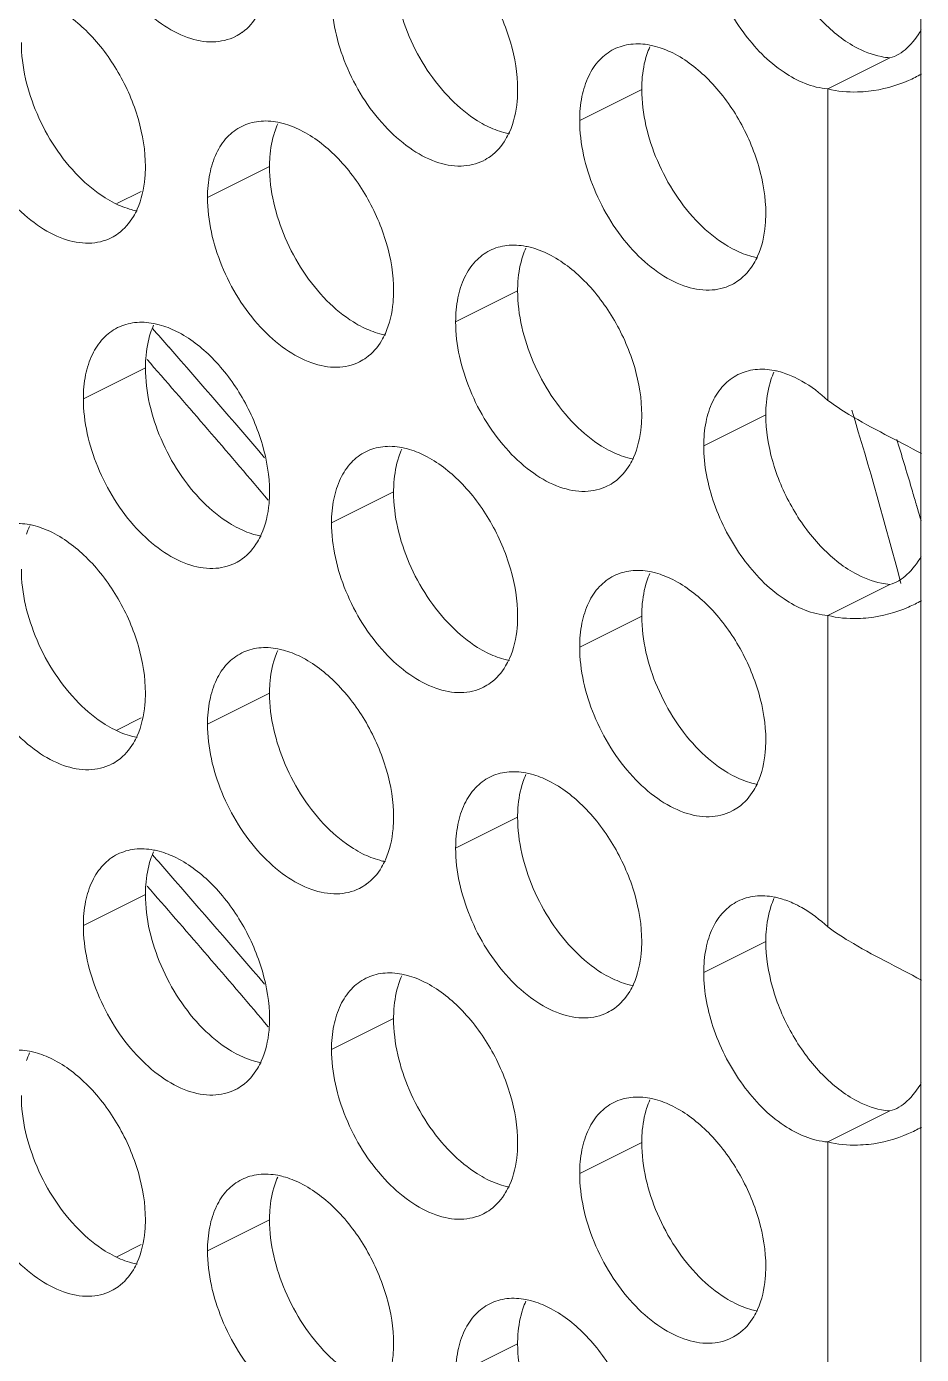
# Model space of a CAD drawing. Header units: millimetres. Extents: x 0 to 2524, y 0 to 1785.
# Drawn here: x 1891.75 to 1899.91, y 838.28 to 850.38 of the extents above; entities that cross this region are included whole.
import ezdxf

# ---------------------------------------------------------------- set-up
doc = ezdxf.new("R2010")
doc.units = ezdxf.units.MM
doc.header["$LTSCALE"] = 0.1
doc.layers.get('0').update_dxf_attribs({"lineweight": 13})
doc.layers.add('标注', color=251, linetype='Continuous', lineweight=9)

msp = doc.modelspace()

# ---------------------------------------------------------------- linework, layer by layer
msp.add_line((1899.906, 886.425), (1899.906, 742.319))
at = {"layer": '标注'}
for p, q in [((1899.623, 850.099), (1899.058, 849.816)), ((1897.361, 849.81), (1896.795, 849.528)), ((1899.058, 846.976), (1899.058, 849.816)), ((1893.967, 849.107), (1893.401, 848.825)), ((1892.573, 848.77), (1892.795, 848.881)), ((1896.229, 847.976), (1895.664, 847.693)), ((1892.88, 847.314), (1892.85, 847.348)), ((1892.835, 847.273), (1892.269, 846.99)), ((1898.492, 846.845), (1897.926, 846.562)), ((1899.693, 846.597), (1899.686, 846.621)), ((1893.954, 846.067), (1893.922, 846.105)), ((1895.098, 846.142), (1894.532, 845.859)), ((1899.623, 845.299), (1899.058, 845.016)), ((1897.361, 845.01), (1896.795, 844.728)), ((1899.058, 842.176), (1899.058, 845.016)), ((1893.967, 844.307), (1893.401, 844.025)), ((1892.573, 843.97), (1892.795, 844.081)), ((1896.229, 843.176), (1895.664, 842.893)), ((1892.835, 842.473), (1892.269, 842.19)), ((1892.88, 842.514), (1892.85, 842.548)), ((1898.492, 842.045), (1897.926, 841.762)), ((1893.954, 841.267), (1893.922, 841.305)), ((1895.098, 841.342), (1894.532, 841.059)), ((1899.623, 840.499), (1899.058, 840.216)), ((1897.361, 840.21), (1896.795, 839.928)), ((1899.058, 837.376), (1899.058, 840.216)), ((1893.967, 839.507), (1893.401, 839.225)), ((1892.573, 839.17), (1892.795, 839.281)), ((1896.229, 838.376), (1895.664, 838.093))]:
    msp.add_line(p, q, dxfattribs=at)
for centre, radius, start, end in [((1893.452, 850.698), 0.453, 296.5256, 305.9034), ((1898.105, 849.899), 0.734, 155.8796, 161.7803), ((1894.711, 849.196), 0.734, 155.8796, 161.7803), ((1895.715, 849.567), 0.453, 296.5256, 305.9034), ((1892.321, 848.864), 0.453, 296.5256, 305.9034), ((1896.974, 848.065), 0.734, 155.8796, 161.7803), ((1897.978, 848.436), 0.453, 296.5256, 305.9034), ((1893.58, 847.362), 0.734, 155.8796, 161.7803), ((1822.744, 785.799), 93.516, 41.2535, 41.39225), ((1822.014, 785.162), 94.485, 40.44311, 41.25198), ((1821.898, 785.054), 94.418, 40.2865, 41.25492), ((1894.584, 847.733), 0.453, 296.5256, 305.9034), ((1899.235, 846.934), 0.733, 155.7955, 161.739), ((1861.049, 835.18), 39.979, 14.6744, 17.0268), ((1858.142, 833.812), 43.474, 16.4845, 17.1025), ((1895.842, 846.231), 0.734, 155.8796, 161.7803), ((1896.846, 846.601), 0.453, 296.5256, 305.9034), ((1858.41, 833.892), 43.194, 16.3016, 16.484), ((1858.539, 833.929), 43.06, 16.1139, 16.3016), ((1892.448, 845.528), 0.734, 155.8796, 161.7803), ((1893.452, 845.898), 0.453, 296.5256, 305.9034), ((1898.105, 845.099), 0.734, 155.8796, 161.7803), ((1894.711, 844.396), 0.734, 155.8796, 161.7803), ((1895.715, 844.767), 0.453, 296.5256, 305.9034), ((1892.321, 844.064), 0.453, 296.5256, 305.9034), ((1896.974, 843.265), 0.734, 155.8796, 161.7803), ((1897.978, 843.636), 0.453, 296.5256, 305.9034), ((1893.58, 842.562), 0.734, 155.8796, 161.7803), ((1822.744, 780.999), 93.516, 41.2535, 41.39225), ((1822.014, 780.362), 94.485, 40.44311, 41.25198), ((1821.898, 780.254), 94.418, 40.2865, 41.25492), ((1894.584, 842.933), 0.453, 296.5256, 305.9034), ((1899.235, 842.134), 0.733, 155.7955, 161.739), ((1895.842, 841.431), 0.734, 155.8796, 161.7803), ((1896.846, 841.801), 0.453, 296.5256, 305.9034), ((1892.448, 840.728), 0.734, 155.8796, 161.7803), ((1893.452, 841.098), 0.453, 296.5256, 305.9034), ((1898.105, 840.299), 0.734, 155.8796, 161.7803), ((1894.711, 839.596), 0.734, 155.8796, 161.7803), ((1895.715, 839.967), 0.453, 296.5256, 305.9034), ((1892.321, 839.264), 0.453, 296.5256, 305.9034), ((1896.974, 838.465), 0.734, 155.8796, 161.7803), ((1897.978, 838.836), 0.453, 296.5256, 305.9034)]:
    msp.add_arc(centre, radius, start, end, dxfattribs=at)
for points, knots in [([(1893.655, 850.293), (1893.592, 850.262), (1893.442, 850.228), (1893.204, 850.275), (1892.966, 850.406), (1892.658, 850.684), (1892.372, 851.146), (1892.269, 851.579), (1892.269, 851.79)], [0, 0, 0, 0, 0.090718, 0.191742, 0.308104, 0.439279, 0.725532, 1, 1, 1, 1]), ([(1899.305, 850.2), (1899.188, 850.264), (1898.967, 850.447), (1898.712, 850.802), (1898.539, 851.211), (1898.492, 851.504), (1898.492, 851.645)], [0, 0, 0, 0, 0.232183, 0.490902, 0.754575, 1, 1, 1, 1]), ([(1899.058, 849.816), (1898.916, 849.826), (1898.61, 849.961), (1898.256, 850.331), (1898, 850.816), (1897.926, 851.184), (1897.926, 851.362)], [0, 0, 0, 0, 0.207992, 0.463273, 0.739832, 1, 1, 1, 1]), ([(1895.381, 851.274), (1895.501, 851.214), (1895.732, 851.033), (1895.998, 850.675), (1896.179, 850.256), (1896.229, 849.955), (1896.229, 849.81)], [0, 0, 0, 0, 0.229676, 0.488215, 0.753207, 1, 1, 1, 1]), ([(1895.622, 849.72), (1895.46, 849.883), (1895.209, 850.27), (1895.098, 850.72), (1895.098, 850.942)], [0, 0, 0, 0, 0.508684, 1, 1, 1, 1]), ([(1895.917, 849.161), (1895.855, 849.13), (1895.705, 849.096), (1895.467, 849.144), (1895.229, 849.275), (1894.921, 849.552), (1894.635, 850.015), (1894.532, 850.447), (1894.532, 850.659)], [0, 0, 0, 0, 0.090718, 0.191742, 0.308104, 0.439279, 0.725532, 1, 1, 1, 1]), ([(1891.987, 850.571), (1892.107, 850.511), (1892.338, 850.33), (1892.604, 849.972), (1892.785, 849.553), (1892.835, 849.252), (1892.835, 849.107)], [0, 0, 0, 0, 0.229676, 0.488215, 0.753207, 1, 1, 1, 1]), ([(1893.892, 850.553), (1893.882, 850.53), (1893.838, 850.446), (1893.774, 850.372), (1893.718, 850.331)], [0, 0, 0, 0, 0.265525, 1, 1, 1, 1]), ([(1899.91, 850.354), (1899.874, 850.293), (1899.796, 850.189), (1899.682, 850.111), (1899.623, 850.099)], [0, 0, 0, 0, 0.540802, 1, 1, 1, 1]), ([(1892.228, 849.017), (1892.066, 849.18), (1891.815, 849.567), (1891.704, 850.017), (1891.704, 850.239)], [0, 0, 0, 0, 0.508684, 1, 1, 1, 1]), ([(1897.107, 850.177), (1897.155, 850.201), (1897.265, 850.232), (1897.379, 850.226), (1897.436, 850.215)], [0, 0, 0, 0, 0.482538, 1, 1, 1, 1]), ([(1897.436, 850.215), (1897.453, 850.211), (1897.525, 850.195), (1897.593, 850.168), (1897.643, 850.143)], [0, 0, 0, 0, 0.238696, 1, 1, 1, 1]), ([(1896.795, 849.528), (1896.795, 849.6), (1896.807, 849.739), (1896.866, 849.93), (1896.965, 850.082), (1897.058, 850.152), (1897.107, 850.177)], [0, 0, 0, 0, 0.289235, 0.54966, 0.782932, 1, 1, 1, 1]), ([(1897.361, 849.81), (1897.361, 849.839), (1897.364, 849.946), (1897.383, 850.054), (1897.408, 850.129)], [0, 0, 0, 0, 0.264225, 1, 1, 1, 1]), ([(1897.643, 850.143), (1897.764, 850.082), (1897.995, 849.902), (1898.261, 849.544), (1898.442, 849.125), (1898.492, 848.824), (1898.492, 848.679)], [0, 0, 0, 0, 0.229676, 0.488215, 0.753207, 1, 1, 1, 1]), ([(1899.623, 850.099), (1899.597, 850.101), (1899.486, 850.116), (1899.38, 850.159), (1899.305, 850.2)], [0, 0, 0, 0, 0.232248, 1, 1, 1, 1]), ([(1892.523, 848.458), (1892.461, 848.427), (1892.311, 848.393), (1892.073, 848.441), (1891.834, 848.572), (1891.527, 848.849), (1891.241, 849.312), (1891.138, 849.744), (1891.138, 849.956)], [0, 0, 0, 0, 0.090718, 0.191742, 0.308104, 0.439279, 0.725532, 1, 1, 1, 1]), ([(1899.911, 849.95), (1899.873, 849.929), (1899.721, 849.854), (1899.554, 849.808), (1899.429, 849.794)], [0, 0, 0, 0, 0.258855, 1, 1, 1, 1]), ([(1896.229, 849.81), (1896.229, 849.775), (1896.224, 849.643), (1896.194, 849.51), (1896.155, 849.422)], [0, 0, 0, 0, 0.268874, 1, 1, 1, 1]), ([(1897.884, 848.588), (1897.723, 848.751), (1897.472, 849.138), (1897.361, 849.589), (1897.361, 849.81)], [0, 0, 0, 0, 0.508684, 1, 1, 1, 1]), ([(1899.429, 849.794), (1899.396, 849.791), (1899.272, 849.782), (1899.146, 849.793), (1899.058, 849.816)], [0, 0, 0, 0, 0.268459, 1, 1, 1, 1]), ([(1895.946, 849.478), (1895.918, 849.492), (1895.8, 849.559), (1895.695, 849.646), (1895.622, 849.72)], [0, 0, 0, 0, 0.235002, 1, 1, 1, 1]), ([(1893.713, 849.474), (1893.761, 849.498), (1893.871, 849.529), (1893.985, 849.523), (1894.042, 849.512)], [0, 0, 0, 0, 0.482538, 1, 1, 1, 1]), ([(1894.042, 849.512), (1894.059, 849.508), (1894.13, 849.492), (1894.199, 849.465), (1894.249, 849.44)], [0, 0, 0, 0, 0.238696, 1, 1, 1, 1]), ([(1898.18, 848.03), (1898.117, 847.999), (1897.968, 847.965), (1897.73, 848.013), (1897.491, 848.143), (1897.184, 848.421), (1896.898, 848.883), (1896.795, 849.316), (1896.795, 849.528)], [0, 0, 0, 0, 0.090718, 0.191742, 0.308104, 0.439279, 0.725532, 1, 1, 1, 1]), ([(1893.401, 848.825), (1893.401, 848.897), (1893.413, 849.036), (1893.472, 849.227), (1893.571, 849.379), (1893.664, 849.449), (1893.713, 849.474)], [0, 0, 0, 0, 0.289235, 0.54966, 0.782932, 1, 1, 1, 1]), ([(1893.967, 849.107), (1893.967, 849.136), (1893.97, 849.243), (1893.989, 849.351), (1894.014, 849.426)], [0, 0, 0, 0, 0.264225, 1, 1, 1, 1]), ([(1894.249, 849.44), (1894.37, 849.379), (1894.601, 849.199), (1894.867, 848.841), (1895.048, 848.422), (1895.098, 848.121), (1895.098, 847.976)], [0, 0, 0, 0, 0.229676, 0.488215, 0.753207, 1, 1, 1, 1]), ([(1896.154, 849.406), (1896.137, 849.409), (1896.065, 849.426), (1895.996, 849.453), (1895.946, 849.478)], [0, 0, 0, 0, 0.238696, 1, 1, 1, 1]), ([(1896.155, 849.422), (1896.144, 849.399), (1896.101, 849.315), (1896.037, 849.241), (1895.981, 849.2)], [0, 0, 0, 0, 0.265525, 1, 1, 1, 1]), ([(1892.552, 848.775), (1892.524, 848.79), (1892.406, 848.856), (1892.3, 848.943), (1892.228, 849.017)], [0, 0, 0, 0, 0.235002, 1, 1, 1, 1]), ([(1892.835, 849.107), (1892.835, 849.072), (1892.829, 848.94), (1892.8, 848.807), (1892.761, 848.719)], [0, 0, 0, 0, 0.268874, 1, 1, 1, 1]), ([(1894.49, 847.885), (1894.329, 848.048), (1894.078, 848.435), (1893.967, 848.886), (1893.967, 849.107)], [0, 0, 0, 0, 0.508684, 1, 1, 1, 1]), ([(1892.76, 848.703), (1892.743, 848.706), (1892.671, 848.723), (1892.602, 848.75), (1892.552, 848.775)], [0, 0, 0, 0, 0.238696, 1, 1, 1, 1]), ([(1894.786, 847.327), (1894.723, 847.296), (1894.573, 847.262), (1894.336, 847.31), (1894.097, 847.44), (1893.789, 847.718), (1893.503, 848.181), (1893.401, 848.613), (1893.401, 848.825)], [0, 0, 0, 0, 0.090718, 0.191742, 0.308104, 0.439279, 0.725532, 1, 1, 1, 1]), ([(1892.761, 848.719), (1892.75, 848.696), (1892.707, 848.612), (1892.643, 848.538), (1892.587, 848.497)], [0, 0, 0, 0, 0.265525, 1, 1, 1, 1]), ([(1898.492, 848.679), (1898.492, 848.643), (1898.486, 848.511), (1898.457, 848.379), (1898.417, 848.29)], [0, 0, 0, 0, 0.268874, 1, 1, 1, 1]), ([(1898.209, 848.347), (1898.181, 848.361), (1898.063, 848.428), (1897.957, 848.515), (1897.884, 848.588)], [0, 0, 0, 0, 0.235002, 1, 1, 1, 1]), ([(1895.664, 847.693), (1895.664, 847.766), (1895.676, 847.905), (1895.735, 848.095), (1895.834, 848.247), (1895.927, 848.318), (1895.975, 848.342)], [0, 0, 0, 0, 0.289235, 0.54966, 0.782932, 1, 1, 1, 1]), ([(1895.975, 848.342), (1896.024, 848.366), (1896.134, 848.398), (1896.248, 848.391), (1896.304, 848.38)], [0, 0, 0, 0, 0.482538, 1, 1, 1, 1]), ([(1896.229, 847.976), (1896.229, 848.004), (1896.233, 848.112), (1896.252, 848.219), (1896.277, 848.294)], [0, 0, 0, 0, 0.264225, 1, 1, 1, 1]), ([(1896.304, 848.38), (1896.322, 848.377), (1896.393, 848.36), (1896.462, 848.333), (1896.512, 848.308)], [0, 0, 0, 0, 0.238696, 1, 1, 1, 1]), ([(1896.512, 848.308), (1896.633, 848.248), (1896.863, 848.068), (1897.129, 847.709), (1897.311, 847.291), (1897.361, 846.99), (1897.361, 846.845)], [0, 0, 0, 0, 0.229676, 0.488215, 0.753207, 1, 1, 1, 1]), ([(1898.417, 848.275), (1898.4, 848.278), (1898.328, 848.295), (1898.259, 848.322), (1898.209, 848.347)], [0, 0, 0, 0, 0.238696, 1, 1, 1, 1]), ([(1898.417, 848.29), (1898.407, 848.267), (1898.364, 848.183), (1898.3, 848.109), (1898.243, 848.068)], [0, 0, 0, 0, 0.265525, 1, 1, 1, 1]), ([(1895.098, 847.976), (1895.098, 847.94), (1895.092, 847.808), (1895.063, 847.676), (1895.023, 847.587)], [0, 0, 0, 0, 0.268874, 1, 1, 1, 1]), ([(1896.753, 846.754), (1896.591, 846.917), (1896.34, 847.304), (1896.229, 847.755), (1896.229, 847.976)], [0, 0, 0, 0, 0.508684, 1, 1, 1, 1]), ([(1894.815, 847.644), (1894.787, 847.658), (1894.669, 847.725), (1894.563, 847.812), (1894.49, 847.885)], [0, 0, 0, 0, 0.235002, 1, 1, 1, 1]), ([(1892.581, 847.639), (1892.63, 847.663), (1892.74, 847.695), (1892.853, 847.688), (1892.91, 847.677)], [0, 0, 0, 0, 0.482538, 1, 1, 1, 1]), ([(1892.91, 847.677), (1892.928, 847.674), (1892.999, 847.658), (1893.068, 847.63), (1893.118, 847.605)], [0, 0, 0, 0, 0.238696, 1, 1, 1, 1]), ([(1897.049, 846.196), (1896.986, 846.164), (1896.836, 846.131), (1896.598, 846.178), (1896.36, 846.309), (1896.052, 846.586), (1895.766, 847.049), (1895.664, 847.482), (1895.664, 847.693)], [0, 0, 0, 0, 0.090718, 0.191742, 0.308104, 0.439279, 0.725532, 1, 1, 1, 1]), ([(1892.269, 846.99), (1892.269, 847.063), (1892.281, 847.202), (1892.34, 847.392), (1892.44, 847.544), (1892.532, 847.615), (1892.581, 847.639)], [0, 0, 0, 0, 0.289235, 0.54966, 0.782932, 1, 1, 1, 1]), ([(1892.835, 847.273), (1892.835, 847.302), (1892.839, 847.409), (1892.858, 847.516), (1892.882, 847.592)], [0, 0, 0, 0, 0.264225, 1, 1, 1, 1]), ([(1893.118, 847.605), (1893.239, 847.545), (1893.469, 847.365), (1893.735, 847.007), (1893.916, 846.588), (1893.967, 846.287), (1893.967, 846.142)], [0, 0, 0, 0, 0.229676, 0.488215, 0.753207, 1, 1, 1, 1]), ([(1895.023, 847.572), (1895.006, 847.575), (1894.934, 847.592), (1894.865, 847.619), (1894.815, 847.644)], [0, 0, 0, 0, 0.238696, 1, 1, 1, 1]), ([(1895.023, 847.587), (1895.013, 847.564), (1894.97, 847.48), (1894.906, 847.406), (1894.849, 847.365)], [0, 0, 0, 0, 0.265525, 1, 1, 1, 1]), ([(1893.359, 846.051), (1893.197, 846.214), (1892.946, 846.601), (1892.835, 847.052), (1892.835, 847.273)], [0, 0, 0, 0, 0.508684, 1, 1, 1, 1]), ([(1897.926, 846.562), (1897.926, 846.635), (1897.938, 846.774), (1897.997, 846.964), (1898.097, 847.116), (1898.189, 847.186), (1898.238, 847.211)], [0, 0, 0, 0, 0.289285, 0.549663, 0.782917, 1, 1, 1, 1]), ([(1898.238, 847.211), (1898.287, 847.235), (1898.397, 847.267), (1898.512, 847.26), (1898.569, 847.249)], [0, 0, 0, 0, 0.482495, 1, 1, 1, 1]), ([(1898.569, 847.249), (1898.583, 847.246), (1898.641, 847.233), (1898.698, 847.212), (1898.739, 847.194)], [0, 0, 0, 0, 0.240479, 1, 1, 1, 1]), ([(1898.739, 847.194), (1898.767, 847.181), (1898.882, 847.123), (1898.986, 847.043), (1899.058, 846.976)], [0, 0, 0, 0, 0.235232, 1, 1, 1, 1]), ([(1898.492, 846.845), (1898.492, 846.873), (1898.496, 846.981), (1898.515, 847.088), (1898.539, 847.164)], [0, 0, 0, 0, 0.264302, 1, 1, 1, 1]), ([(1893.655, 845.493), (1893.592, 845.462), (1893.442, 845.428), (1893.204, 845.475), (1892.966, 845.606), (1892.658, 845.884), (1892.372, 846.346), (1892.269, 846.779), (1892.269, 846.99)], [0, 0, 0, 0, 0.090718, 0.191742, 0.308104, 0.439279, 0.725532, 1, 1, 1, 1]), ([(1899.058, 846.976), (1899.12, 846.93), (1899.394, 846.751), (1899.692, 846.612), (1899.911, 846.491)], [0, 0, 0, 0, 0.234709, 1, 1, 1, 1]), ([(1897.361, 846.845), (1897.361, 846.809), (1897.355, 846.677), (1897.326, 846.544), (1897.286, 846.456)], [0, 0, 0, 0, 0.268874, 1, 1, 1, 1]), ([(1899.305, 845.4), (1899.188, 845.464), (1898.967, 845.647), (1898.712, 846.002), (1898.539, 846.411), (1898.492, 846.704), (1898.492, 846.845)], [0, 0, 0, 0, 0.232183, 0.490902, 0.754575, 1, 1, 1, 1]), ([(1897.078, 846.513), (1897.049, 846.527), (1896.931, 846.593), (1896.826, 846.681), (1896.753, 846.754)], [0, 0, 0, 0, 0.235002, 1, 1, 1, 1]), ([(1894.532, 845.859), (1894.532, 845.932), (1894.544, 846.071), (1894.603, 846.261), (1894.703, 846.413), (1894.795, 846.484), (1894.844, 846.508)], [0, 0, 0, 0, 0.289235, 0.54966, 0.782932, 1, 1, 1, 1]), ([(1894.844, 846.508), (1894.892, 846.532), (1895.002, 846.564), (1895.116, 846.557), (1895.173, 846.546)], [0, 0, 0, 0, 0.482538, 1, 1, 1, 1]), ([(1895.098, 846.142), (1895.098, 846.17), (1895.102, 846.278), (1895.12, 846.385), (1895.145, 846.46)], [0, 0, 0, 0, 0.264225, 1, 1, 1, 1]), ([(1895.173, 846.546), (1895.19, 846.543), (1895.262, 846.526), (1895.331, 846.499), (1895.381, 846.474)], [0, 0, 0, 0, 0.238696, 1, 1, 1, 1]), ([(1895.381, 846.474), (1895.501, 846.414), (1895.732, 846.233), (1895.998, 845.875), (1896.179, 845.456), (1896.229, 845.155), (1896.229, 845.01)], [0, 0, 0, 0, 0.229676, 0.488215, 0.753207, 1, 1, 1, 1]), ([(1897.285, 846.44), (1897.268, 846.444), (1897.197, 846.46), (1897.128, 846.488), (1897.078, 846.513)], [0, 0, 0, 0, 0.238696, 1, 1, 1, 1]), ([(1899.058, 845.016), (1898.916, 845.026), (1898.61, 845.161), (1898.256, 845.531), (1898, 846.016), (1897.926, 846.384), (1897.926, 846.562)], [0, 0, 0, 0, 0.207992, 0.463273, 0.739832, 1, 1, 1, 1]), ([(1897.286, 846.456), (1897.276, 846.433), (1897.232, 846.349), (1897.168, 846.275), (1897.112, 846.234)], [0, 0, 0, 0, 0.265525, 1, 1, 1, 1]), ([(1893.967, 846.142), (1893.967, 846.106), (1893.961, 845.974), (1893.932, 845.841), (1893.892, 845.753)], [0, 0, 0, 0, 0.268874, 1, 1, 1, 1]), ([(1895.622, 844.92), (1895.46, 845.083), (1895.209, 845.47), (1895.098, 845.92), (1895.098, 846.142)], [0, 0, 0, 0, 0.508684, 1, 1, 1, 1]), ([(1893.684, 845.81), (1893.655, 845.824), (1893.537, 845.89), (1893.432, 845.978), (1893.359, 846.051)], [0, 0, 0, 0, 0.235002, 1, 1, 1, 1]), ([(1891.45, 845.805), (1891.498, 845.829), (1891.608, 845.861), (1891.722, 845.854), (1891.779, 845.843)], [0, 0, 0, 0, 0.482538, 1, 1, 1, 1]), ([(1895.917, 844.361), (1895.855, 844.33), (1895.705, 844.296), (1895.467, 844.344), (1895.229, 844.475), (1894.921, 844.752), (1894.635, 845.215), (1894.532, 845.647), (1894.532, 845.859)], [0, 0, 0, 0, 0.090718, 0.191742, 0.308104, 0.439279, 0.725532, 1, 1, 1, 1]), ([(1891.779, 845.843), (1891.796, 845.84), (1891.868, 845.823), (1891.937, 845.796), (1891.987, 845.771)], [0, 0, 0, 0, 0.238696, 1, 1, 1, 1]), ([(1891.987, 845.771), (1892.107, 845.711), (1892.338, 845.53), (1892.604, 845.172), (1892.785, 844.753), (1892.835, 844.452), (1892.835, 844.307)], [0, 0, 0, 0, 0.229676, 0.488215, 0.753207, 1, 1, 1, 1]), ([(1893.891, 845.737), (1893.874, 845.741), (1893.803, 845.757), (1893.734, 845.785), (1893.684, 845.81)], [0, 0, 0, 0, 0.238696, 1, 1, 1, 1]), ([(1893.892, 845.753), (1893.882, 845.73), (1893.838, 845.646), (1893.774, 845.572), (1893.718, 845.531)], [0, 0, 0, 0, 0.265525, 1, 1, 1, 1]), ([(1899.91, 845.554), (1899.874, 845.493), (1899.796, 845.389), (1899.682, 845.311), (1899.623, 845.299)], [0, 0, 0, 0, 0.540802, 1, 1, 1, 1]), ([(1892.228, 844.217), (1892.066, 844.38), (1891.815, 844.767), (1891.704, 845.217), (1891.704, 845.439)], [0, 0, 0, 0, 0.508684, 1, 1, 1, 1]), ([(1896.795, 844.728), (1896.795, 844.8), (1896.807, 844.939), (1896.866, 845.13), (1896.965, 845.282), (1897.058, 845.352), (1897.107, 845.377)], [0, 0, 0, 0, 0.289235, 0.54966, 0.782932, 1, 1, 1, 1]), ([(1897.107, 845.377), (1897.155, 845.401), (1897.265, 845.432), (1897.379, 845.426), (1897.436, 845.415)], [0, 0, 0, 0, 0.482538, 1, 1, 1, 1]), ([(1897.436, 845.415), (1897.453, 845.411), (1897.525, 845.395), (1897.593, 845.368), (1897.643, 845.343)], [0, 0, 0, 0, 0.238696, 1, 1, 1, 1]), ([(1899.623, 845.299), (1899.597, 845.301), (1899.486, 845.316), (1899.38, 845.359), (1899.305, 845.4)], [0, 0, 0, 0, 0.232248, 1, 1, 1, 1]), ([(1897.361, 845.01), (1897.361, 845.039), (1897.364, 845.146), (1897.383, 845.254), (1897.408, 845.329)], [0, 0, 0, 0, 0.264225, 1, 1, 1, 1]), ([(1897.643, 845.343), (1897.764, 845.282), (1897.995, 845.102), (1898.261, 844.744), (1898.442, 844.325), (1898.492, 844.024), (1898.492, 843.879)], [0, 0, 0, 0, 0.229676, 0.488215, 0.753207, 1, 1, 1, 1]), ([(1892.523, 843.658), (1892.461, 843.627), (1892.311, 843.593), (1892.073, 843.641), (1891.834, 843.772), (1891.527, 844.049), (1891.241, 844.512), (1891.138, 844.944), (1891.138, 845.156)], [0, 0, 0, 0, 0.090718, 0.191742, 0.308104, 0.439279, 0.725532, 1, 1, 1, 1]), ([(1899.911, 845.15), (1899.873, 845.129), (1899.721, 845.054), (1899.554, 845.008), (1899.429, 844.994)], [0, 0, 0, 0, 0.258855, 1, 1, 1, 1]), ([(1896.229, 845.01), (1896.229, 844.975), (1896.224, 844.843), (1896.194, 844.71), (1896.155, 844.622)], [0, 0, 0, 0, 0.268874, 1, 1, 1, 1]), ([(1897.884, 843.788), (1897.723, 843.951), (1897.472, 844.338), (1897.361, 844.789), (1897.361, 845.01)], [0, 0, 0, 0, 0.508684, 1, 1, 1, 1]), ([(1899.429, 844.994), (1899.396, 844.991), (1899.272, 844.982), (1899.146, 844.993), (1899.058, 845.016)], [0, 0, 0, 0, 0.268459, 1, 1, 1, 1]), ([(1895.946, 844.678), (1895.918, 844.692), (1895.8, 844.759), (1895.695, 844.846), (1895.622, 844.92)], [0, 0, 0, 0, 0.235002, 1, 1, 1, 1]), ([(1893.401, 844.025), (1893.401, 844.097), (1893.413, 844.236), (1893.472, 844.427), (1893.571, 844.579), (1893.664, 844.649), (1893.713, 844.674)], [0, 0, 0, 0, 0.289235, 0.54966, 0.782932, 1, 1, 1, 1]), ([(1893.713, 844.674), (1893.761, 844.698), (1893.871, 844.729), (1893.985, 844.723), (1894.042, 844.712)], [0, 0, 0, 0, 0.482538, 1, 1, 1, 1]), ([(1894.042, 844.712), (1894.059, 844.708), (1894.13, 844.692), (1894.199, 844.665), (1894.249, 844.64)], [0, 0, 0, 0, 0.238696, 1, 1, 1, 1]), ([(1896.154, 844.606), (1896.137, 844.609), (1896.065, 844.626), (1895.996, 844.653), (1895.946, 844.678)], [0, 0, 0, 0, 0.238696, 1, 1, 1, 1]), ([(1898.18, 843.23), (1898.117, 843.199), (1897.968, 843.165), (1897.73, 843.213), (1897.491, 843.343), (1897.184, 843.621), (1896.898, 844.083), (1896.795, 844.516), (1896.795, 844.728)], [0, 0, 0, 0, 0.090718, 0.191742, 0.308104, 0.439279, 0.725532, 1, 1, 1, 1]), ([(1893.967, 844.307), (1893.967, 844.336), (1893.97, 844.443), (1893.989, 844.551), (1894.014, 844.626)], [0, 0, 0, 0, 0.264225, 1, 1, 1, 1]), ([(1894.249, 844.64), (1894.37, 844.579), (1894.601, 844.399), (1894.867, 844.041), (1895.048, 843.622), (1895.098, 843.321), (1895.098, 843.176)], [0, 0, 0, 0, 0.229676, 0.488215, 0.753207, 1, 1, 1, 1]), ([(1896.155, 844.622), (1896.144, 844.599), (1896.101, 844.515), (1896.037, 844.441), (1895.981, 844.4)], [0, 0, 0, 0, 0.265525, 1, 1, 1, 1]), ([(1892.835, 844.307), (1892.835, 844.272), (1892.829, 844.14), (1892.8, 844.007), (1892.761, 843.919)], [0, 0, 0, 0, 0.268874, 1, 1, 1, 1]), ([(1894.49, 843.085), (1894.329, 843.248), (1894.078, 843.635), (1893.967, 844.086), (1893.967, 844.307)], [0, 0, 0, 0, 0.508684, 1, 1, 1, 1]), ([(1892.552, 843.975), (1892.524, 843.99), (1892.406, 844.056), (1892.3, 844.143), (1892.228, 844.217)], [0, 0, 0, 0, 0.235002, 1, 1, 1, 1]), ([(1892.76, 843.903), (1892.743, 843.906), (1892.671, 843.923), (1892.602, 843.95), (1892.552, 843.975)], [0, 0, 0, 0, 0.238696, 1, 1, 1, 1]), ([(1892.761, 843.919), (1892.75, 843.896), (1892.707, 843.812), (1892.643, 843.738), (1892.587, 843.697)], [0, 0, 0, 0, 0.265525, 1, 1, 1, 1]), ([(1894.786, 842.527), (1894.723, 842.496), (1894.573, 842.462), (1894.336, 842.51), (1894.097, 842.64), (1893.789, 842.918), (1893.503, 843.381), (1893.401, 843.813), (1893.401, 844.025)], [0, 0, 0, 0, 0.090718, 0.191742, 0.308104, 0.439279, 0.725532, 1, 1, 1, 1]), ([(1898.492, 843.879), (1898.492, 843.843), (1898.486, 843.711), (1898.457, 843.579), (1898.417, 843.49)], [0, 0, 0, 0, 0.268874, 1, 1, 1, 1]), ([(1898.209, 843.547), (1898.181, 843.561), (1898.063, 843.628), (1897.957, 843.715), (1897.884, 843.788)], [0, 0, 0, 0, 0.235002, 1, 1, 1, 1]), ([(1895.975, 843.542), (1896.024, 843.566), (1896.134, 843.598), (1896.248, 843.591), (1896.304, 843.58)], [0, 0, 0, 0, 0.482538, 1, 1, 1, 1]), ([(1896.304, 843.58), (1896.322, 843.577), (1896.393, 843.56), (1896.462, 843.533), (1896.512, 843.508)], [0, 0, 0, 0, 0.238696, 1, 1, 1, 1]), ([(1895.664, 842.893), (1895.664, 842.966), (1895.676, 843.105), (1895.735, 843.295), (1895.834, 843.447), (1895.927, 843.518), (1895.975, 843.542)], [0, 0, 0, 0, 0.289235, 0.54966, 0.782932, 1, 1, 1, 1]), ([(1896.229, 843.176), (1896.229, 843.204), (1896.233, 843.312), (1896.252, 843.419), (1896.277, 843.494)], [0, 0, 0, 0, 0.264225, 1, 1, 1, 1]), ([(1896.512, 843.508), (1896.633, 843.448), (1896.863, 843.268), (1897.129, 842.909), (1897.311, 842.491), (1897.361, 842.19), (1897.361, 842.045)], [0, 0, 0, 0, 0.229676, 0.488215, 0.753207, 1, 1, 1, 1]), ([(1898.417, 843.475), (1898.4, 843.478), (1898.328, 843.495), (1898.259, 843.522), (1898.209, 843.547)], [0, 0, 0, 0, 0.238696, 1, 1, 1, 1]), ([(1898.417, 843.49), (1898.407, 843.467), (1898.364, 843.383), (1898.3, 843.309), (1898.243, 843.268)], [0, 0, 0, 0, 0.265525, 1, 1, 1, 1]), ([(1894.815, 842.844), (1894.787, 842.858), (1894.669, 842.925), (1894.563, 843.012), (1894.49, 843.085)], [0, 0, 0, 0, 0.235002, 1, 1, 1, 1]), ([(1895.098, 843.176), (1895.098, 843.14), (1895.092, 843.008), (1895.063, 842.876), (1895.023, 842.787)], [0, 0, 0, 0, 0.268874, 1, 1, 1, 1]), ([(1896.753, 841.954), (1896.591, 842.117), (1896.34, 842.504), (1896.229, 842.955), (1896.229, 843.176)], [0, 0, 0, 0, 0.508684, 1, 1, 1, 1]), ([(1892.269, 842.19), (1892.269, 842.263), (1892.281, 842.402), (1892.34, 842.592), (1892.44, 842.744), (1892.532, 842.815), (1892.581, 842.839)], [0, 0, 0, 0, 0.289235, 0.54966, 0.782932, 1, 1, 1, 1]), ([(1892.581, 842.839), (1892.63, 842.863), (1892.74, 842.895), (1892.853, 842.888), (1892.91, 842.877)], [0, 0, 0, 0, 0.482538, 1, 1, 1, 1]), ([(1892.91, 842.877), (1892.928, 842.874), (1892.999, 842.858), (1893.068, 842.83), (1893.118, 842.805)], [0, 0, 0, 0, 0.238696, 1, 1, 1, 1]), ([(1895.023, 842.772), (1895.006, 842.775), (1894.934, 842.792), (1894.865, 842.819), (1894.815, 842.844)], [0, 0, 0, 0, 0.238696, 1, 1, 1, 1]), ([(1897.049, 841.396), (1896.986, 841.364), (1896.836, 841.331), (1896.598, 841.378), (1896.36, 841.509), (1896.052, 841.786), (1895.766, 842.249), (1895.664, 842.682), (1895.664, 842.893)], [0, 0, 0, 0, 0.090718, 0.191742, 0.308104, 0.439279, 0.725532, 1, 1, 1, 1]), ([(1892.835, 842.473), (1892.835, 842.502), (1892.839, 842.609), (1892.858, 842.716), (1892.882, 842.792)], [0, 0, 0, 0, 0.264225, 1, 1, 1, 1]), ([(1893.118, 842.805), (1893.239, 842.745), (1893.469, 842.565), (1893.735, 842.207), (1893.916, 841.788), (1893.967, 841.487), (1893.967, 841.342)], [0, 0, 0, 0, 0.229676, 0.488215, 0.753207, 1, 1, 1, 1]), ([(1895.023, 842.787), (1895.013, 842.764), (1894.97, 842.68), (1894.906, 842.606), (1894.849, 842.565)], [0, 0, 0, 0, 0.265525, 1, 1, 1, 1]), ([(1893.359, 841.251), (1893.197, 841.414), (1892.946, 841.801), (1892.835, 842.252), (1892.835, 842.473)], [0, 0, 0, 0, 0.508684, 1, 1, 1, 1]), ([(1897.926, 841.762), (1897.926, 841.835), (1897.938, 841.974), (1897.997, 842.164), (1898.097, 842.316), (1898.189, 842.386), (1898.238, 842.411)], [0, 0, 0, 0, 0.289285, 0.549663, 0.782917, 1, 1, 1, 1]), ([(1898.238, 842.411), (1898.287, 842.435), (1898.397, 842.467), (1898.512, 842.46), (1898.569, 842.449)], [0, 0, 0, 0, 0.482495, 1, 1, 1, 1]), ([(1898.492, 842.045), (1898.492, 842.073), (1898.496, 842.181), (1898.515, 842.288), (1898.539, 842.364)], [0, 0, 0, 0, 0.264302, 1, 1, 1, 1]), ([(1898.569, 842.449), (1898.583, 842.446), (1898.641, 842.433), (1898.698, 842.412), (1898.739, 842.394)], [0, 0, 0, 0, 0.240479, 1, 1, 1, 1]), ([(1898.739, 842.394), (1898.767, 842.381), (1898.882, 842.323), (1898.986, 842.243), (1899.058, 842.176)], [0, 0, 0, 0, 0.235232, 1, 1, 1, 1]), ([(1893.655, 840.693), (1893.592, 840.662), (1893.442, 840.628), (1893.204, 840.675), (1892.966, 840.806), (1892.658, 841.084), (1892.372, 841.546), (1892.269, 841.979), (1892.269, 842.19)], [0, 0, 0, 0, 0.090718, 0.191742, 0.308104, 0.439279, 0.725532, 1, 1, 1, 1]), ([(1899.058, 842.176), (1899.12, 842.13), (1899.394, 841.951), (1899.692, 841.812), (1899.911, 841.691)], [0, 0, 0, 0, 0.234709, 1, 1, 1, 1]), ([(1897.361, 842.045), (1897.361, 842.009), (1897.355, 841.877), (1897.326, 841.744), (1897.286, 841.656)], [0, 0, 0, 0, 0.268874, 1, 1, 1, 1]), ([(1899.305, 840.6), (1899.188, 840.664), (1898.967, 840.847), (1898.712, 841.202), (1898.539, 841.611), (1898.492, 841.904), (1898.492, 842.045)], [0, 0, 0, 0, 0.232183, 0.490902, 0.754575, 1, 1, 1, 1]), ([(1897.078, 841.713), (1897.049, 841.727), (1896.931, 841.793), (1896.826, 841.881), (1896.753, 841.954)], [0, 0, 0, 0, 0.235002, 1, 1, 1, 1]), ([(1894.844, 841.708), (1894.892, 841.732), (1895.002, 841.764), (1895.116, 841.757), (1895.173, 841.746)], [0, 0, 0, 0, 0.482538, 1, 1, 1, 1]), ([(1895.173, 841.746), (1895.19, 841.743), (1895.262, 841.726), (1895.331, 841.699), (1895.381, 841.674)], [0, 0, 0, 0, 0.238696, 1, 1, 1, 1]), ([(1899.058, 840.216), (1898.916, 840.226), (1898.61, 840.361), (1898.256, 840.731), (1898, 841.216), (1897.926, 841.584), (1897.926, 841.762)], [0, 0, 0, 0, 0.207992, 0.463273, 0.739832, 1, 1, 1, 1]), ([(1894.532, 841.059), (1894.532, 841.132), (1894.544, 841.271), (1894.603, 841.461), (1894.703, 841.613), (1894.795, 841.684), (1894.844, 841.708)], [0, 0, 0, 0, 0.289235, 0.54966, 0.782932, 1, 1, 1, 1]), ([(1895.098, 841.342), (1895.098, 841.37), (1895.102, 841.478), (1895.12, 841.585), (1895.145, 841.66)], [0, 0, 0, 0, 0.264225, 1, 1, 1, 1]), ([(1895.381, 841.674), (1895.501, 841.614), (1895.732, 841.433), (1895.998, 841.075), (1896.179, 840.656), (1896.229, 840.355), (1896.229, 840.21)], [0, 0, 0, 0, 0.229676, 0.488215, 0.753207, 1, 1, 1, 1]), ([(1897.285, 841.64), (1897.268, 841.644), (1897.197, 841.66), (1897.128, 841.688), (1897.078, 841.713)], [0, 0, 0, 0, 0.238696, 1, 1, 1, 1]), ([(1897.286, 841.656), (1897.276, 841.633), (1897.232, 841.549), (1897.168, 841.475), (1897.112, 841.434)], [0, 0, 0, 0, 0.265525, 1, 1, 1, 1]), ([(1893.967, 841.342), (1893.967, 841.306), (1893.961, 841.174), (1893.932, 841.041), (1893.892, 840.953)], [0, 0, 0, 0, 0.268874, 1, 1, 1, 1]), ([(1895.622, 840.12), (1895.46, 840.283), (1895.209, 840.67), (1895.098, 841.12), (1895.098, 841.342)], [0, 0, 0, 0, 0.508684, 1, 1, 1, 1]), ([(1893.684, 841.01), (1893.655, 841.024), (1893.537, 841.09), (1893.432, 841.178), (1893.359, 841.251)], [0, 0, 0, 0, 0.235002, 1, 1, 1, 1]), ([(1891.45, 841.005), (1891.498, 841.029), (1891.608, 841.061), (1891.722, 841.054), (1891.779, 841.043)], [0, 0, 0, 0, 0.482538, 1, 1, 1, 1]), ([(1891.779, 841.043), (1891.796, 841.04), (1891.868, 841.023), (1891.937, 840.996), (1891.987, 840.971)], [0, 0, 0, 0, 0.238696, 1, 1, 1, 1]), ([(1895.917, 839.561), (1895.855, 839.53), (1895.705, 839.496), (1895.467, 839.544), (1895.229, 839.675), (1894.921, 839.952), (1894.635, 840.415), (1894.532, 840.847), (1894.532, 841.059)], [0, 0, 0, 0, 0.090718, 0.191742, 0.308104, 0.439279, 0.725532, 1, 1, 1, 1]), ([(1891.987, 840.971), (1892.107, 840.911), (1892.338, 840.73), (1892.604, 840.372), (1892.785, 839.953), (1892.835, 839.652), (1892.835, 839.507)], [0, 0, 0, 0, 0.229676, 0.488215, 0.753207, 1, 1, 1, 1]), ([(1893.891, 840.937), (1893.874, 840.941), (1893.803, 840.957), (1893.734, 840.985), (1893.684, 841.01)], [0, 0, 0, 0, 0.238696, 1, 1, 1, 1]), ([(1893.892, 840.953), (1893.882, 840.93), (1893.838, 840.846), (1893.774, 840.772), (1893.718, 840.731)], [0, 0, 0, 0, 0.265525, 1, 1, 1, 1]), ([(1899.91, 840.754), (1899.874, 840.693), (1899.796, 840.589), (1899.682, 840.511), (1899.623, 840.499)], [0, 0, 0, 0, 0.540802, 1, 1, 1, 1]), ([(1892.228, 839.417), (1892.066, 839.58), (1891.815, 839.967), (1891.704, 840.417), (1891.704, 840.639)], [0, 0, 0, 0, 0.508684, 1, 1, 1, 1]), ([(1896.795, 839.928), (1896.795, 840), (1896.807, 840.139), (1896.866, 840.33), (1896.965, 840.482), (1897.058, 840.552), (1897.107, 840.577)], [0, 0, 0, 0, 0.289235, 0.54966, 0.782932, 1, 1, 1, 1]), ([(1897.107, 840.577), (1897.155, 840.601), (1897.265, 840.632), (1897.379, 840.626), (1897.436, 840.615)], [0, 0, 0, 0, 0.482538, 1, 1, 1, 1]), ([(1897.361, 840.21), (1897.361, 840.239), (1897.364, 840.346), (1897.383, 840.454), (1897.408, 840.529)], [0, 0, 0, 0, 0.264225, 1, 1, 1, 1]), ([(1897.436, 840.615), (1897.453, 840.611), (1897.525, 840.595), (1897.593, 840.568), (1897.643, 840.543)], [0, 0, 0, 0, 0.238696, 1, 1, 1, 1]), ([(1897.643, 840.543), (1897.764, 840.482), (1897.995, 840.302), (1898.261, 839.944), (1898.442, 839.525), (1898.492, 839.224), (1898.492, 839.079)], [0, 0, 0, 0, 0.229676, 0.488215, 0.753207, 1, 1, 1, 1]), ([(1899.623, 840.499), (1899.597, 840.501), (1899.486, 840.516), (1899.38, 840.559), (1899.305, 840.6)], [0, 0, 0, 0, 0.232248, 1, 1, 1, 1]), ([(1892.523, 838.858), (1892.461, 838.827), (1892.311, 838.793), (1892.073, 838.841), (1891.834, 838.972), (1891.527, 839.249), (1891.241, 839.712), (1891.138, 840.144), (1891.138, 840.356)], [0, 0, 0, 0, 0.090718, 0.191742, 0.308104, 0.439279, 0.725532, 1, 1, 1, 1]), ([(1899.911, 840.35), (1899.873, 840.329), (1899.721, 840.254), (1899.554, 840.208), (1899.429, 840.194)], [0, 0, 0, 0, 0.258855, 1, 1, 1, 1]), ([(1896.229, 840.21), (1896.229, 840.175), (1896.224, 840.043), (1896.194, 839.91), (1896.155, 839.822)], [0, 0, 0, 0, 0.268874, 1, 1, 1, 1]), ([(1897.884, 838.988), (1897.723, 839.151), (1897.472, 839.538), (1897.361, 839.989), (1897.361, 840.21)], [0, 0, 0, 0, 0.508684, 1, 1, 1, 1]), ([(1899.429, 840.194), (1899.396, 840.191), (1899.272, 840.182), (1899.146, 840.193), (1899.058, 840.216)], [0, 0, 0, 0, 0.268459, 1, 1, 1, 1]), ([(1895.946, 839.878), (1895.918, 839.892), (1895.8, 839.959), (1895.695, 840.046), (1895.622, 840.12)], [0, 0, 0, 0, 0.235002, 1, 1, 1, 1]), ([(1893.713, 839.874), (1893.761, 839.898), (1893.871, 839.929), (1893.985, 839.923), (1894.042, 839.912)], [0, 0, 0, 0, 0.482538, 1, 1, 1, 1]), ([(1898.18, 838.43), (1898.117, 838.399), (1897.968, 838.365), (1897.73, 838.413), (1897.491, 838.543), (1897.184, 838.821), (1896.898, 839.283), (1896.795, 839.716), (1896.795, 839.928)], [0, 0, 0, 0, 0.090718, 0.191742, 0.308104, 0.439279, 0.725532, 1, 1, 1, 1]), ([(1893.401, 839.225), (1893.401, 839.297), (1893.413, 839.436), (1893.472, 839.627), (1893.571, 839.779), (1893.664, 839.849), (1893.713, 839.874)], [0, 0, 0, 0, 0.289235, 0.54966, 0.782932, 1, 1, 1, 1]), ([(1893.967, 839.507), (1893.967, 839.536), (1893.97, 839.643), (1893.989, 839.751), (1894.014, 839.826)], [0, 0, 0, 0, 0.264225, 1, 1, 1, 1]), ([(1894.042, 839.912), (1894.059, 839.908), (1894.13, 839.892), (1894.199, 839.865), (1894.249, 839.84)], [0, 0, 0, 0, 0.238696, 1, 1, 1, 1]), ([(1894.249, 839.84), (1894.37, 839.779), (1894.601, 839.599), (1894.867, 839.241), (1895.048, 838.822), (1895.098, 838.521), (1895.098, 838.376)], [0, 0, 0, 0, 0.229676, 0.488215, 0.753207, 1, 1, 1, 1]), ([(1896.154, 839.806), (1896.137, 839.809), (1896.065, 839.826), (1895.996, 839.853), (1895.946, 839.878)], [0, 0, 0, 0, 0.238696, 1, 1, 1, 1]), ([(1896.155, 839.822), (1896.144, 839.799), (1896.101, 839.715), (1896.037, 839.641), (1895.981, 839.6)], [0, 0, 0, 0, 0.265525, 1, 1, 1, 1]), ([(1892.835, 839.507), (1892.835, 839.472), (1892.829, 839.34), (1892.8, 839.207), (1892.761, 839.119)], [0, 0, 0, 0, 0.268874, 1, 1, 1, 1]), ([(1894.49, 838.285), (1894.329, 838.448), (1894.078, 838.835), (1893.967, 839.286), (1893.967, 839.507)], [0, 0, 0, 0, 0.508684, 1, 1, 1, 1]), ([(1892.552, 839.175), (1892.524, 839.19), (1892.406, 839.256), (1892.3, 839.343), (1892.228, 839.417)], [0, 0, 0, 0, 0.235002, 1, 1, 1, 1]), ([(1894.786, 837.727), (1894.723, 837.696), (1894.573, 837.662), (1894.336, 837.71), (1894.097, 837.84), (1893.789, 838.118), (1893.503, 838.581), (1893.401, 839.013), (1893.401, 839.225)], [0, 0, 0, 0, 0.090718, 0.191742, 0.308104, 0.439279, 0.725532, 1, 1, 1, 1]), ([(1892.76, 839.103), (1892.743, 839.106), (1892.671, 839.123), (1892.602, 839.15), (1892.552, 839.175)], [0, 0, 0, 0, 0.238696, 1, 1, 1, 1]), ([(1892.761, 839.119), (1892.75, 839.096), (1892.707, 839.012), (1892.643, 838.938), (1892.587, 838.897)], [0, 0, 0, 0, 0.265525, 1, 1, 1, 1]), ([(1898.492, 839.079), (1898.492, 839.043), (1898.486, 838.911), (1898.457, 838.779), (1898.417, 838.69)], [0, 0, 0, 0, 0.268874, 1, 1, 1, 1]), ([(1898.209, 838.747), (1898.181, 838.761), (1898.063, 838.828), (1897.957, 838.915), (1897.884, 838.988)], [0, 0, 0, 0, 0.235002, 1, 1, 1, 1]), ([(1895.664, 838.093), (1895.664, 838.166), (1895.676, 838.305), (1895.735, 838.495), (1895.834, 838.647), (1895.927, 838.718), (1895.975, 838.742)], [0, 0, 0, 0, 0.289235, 0.54966, 0.782932, 1, 1, 1, 1]), ([(1895.975, 838.742), (1896.024, 838.766), (1896.134, 838.798), (1896.248, 838.791), (1896.304, 838.78)], [0, 0, 0, 0, 0.482538, 1, 1, 1, 1]), ([(1896.304, 838.78), (1896.322, 838.777), (1896.393, 838.76), (1896.462, 838.733), (1896.512, 838.708)], [0, 0, 0, 0, 0.238696, 1, 1, 1, 1]), ([(1898.417, 838.675), (1898.4, 838.678), (1898.328, 838.695), (1898.259, 838.722), (1898.209, 838.747)], [0, 0, 0, 0, 0.238696, 1, 1, 1, 1]), ([(1896.229, 838.376), (1896.229, 838.404), (1896.233, 838.512), (1896.252, 838.619), (1896.277, 838.694)], [0, 0, 0, 0, 0.264225, 1, 1, 1, 1]), ([(1896.512, 838.708), (1896.633, 838.648), (1896.863, 838.468), (1897.129, 838.109), (1897.311, 837.691), (1897.361, 837.39), (1897.361, 837.245)], [0, 0, 0, 0, 0.229676, 0.488215, 0.753207, 1, 1, 1, 1]), ([(1898.417, 838.69), (1898.407, 838.667), (1898.364, 838.583), (1898.3, 838.509), (1898.243, 838.468)], [0, 0, 0, 0, 0.265525, 1, 1, 1, 1]), ([(1895.098, 838.376), (1895.098, 838.34), (1895.092, 838.208), (1895.063, 838.076), (1895.023, 837.987)], [0, 0, 0, 0, 0.268874, 1, 1, 1, 1]), ([(1896.753, 837.154), (1896.591, 837.317), (1896.34, 837.704), (1896.229, 838.155), (1896.229, 838.376)], [0, 0, 0, 0, 0.508684, 1, 1, 1, 1]), ([(1894.815, 838.044), (1894.787, 838.058), (1894.669, 838.125), (1894.563, 838.212), (1894.49, 838.285)], [0, 0, 0, 0, 0.235002, 1, 1, 1, 1])]:
    msp.add_open_spline(points, degree=3, knots=knots, dxfattribs=at)

doc.saveas('drawing.dxf')
